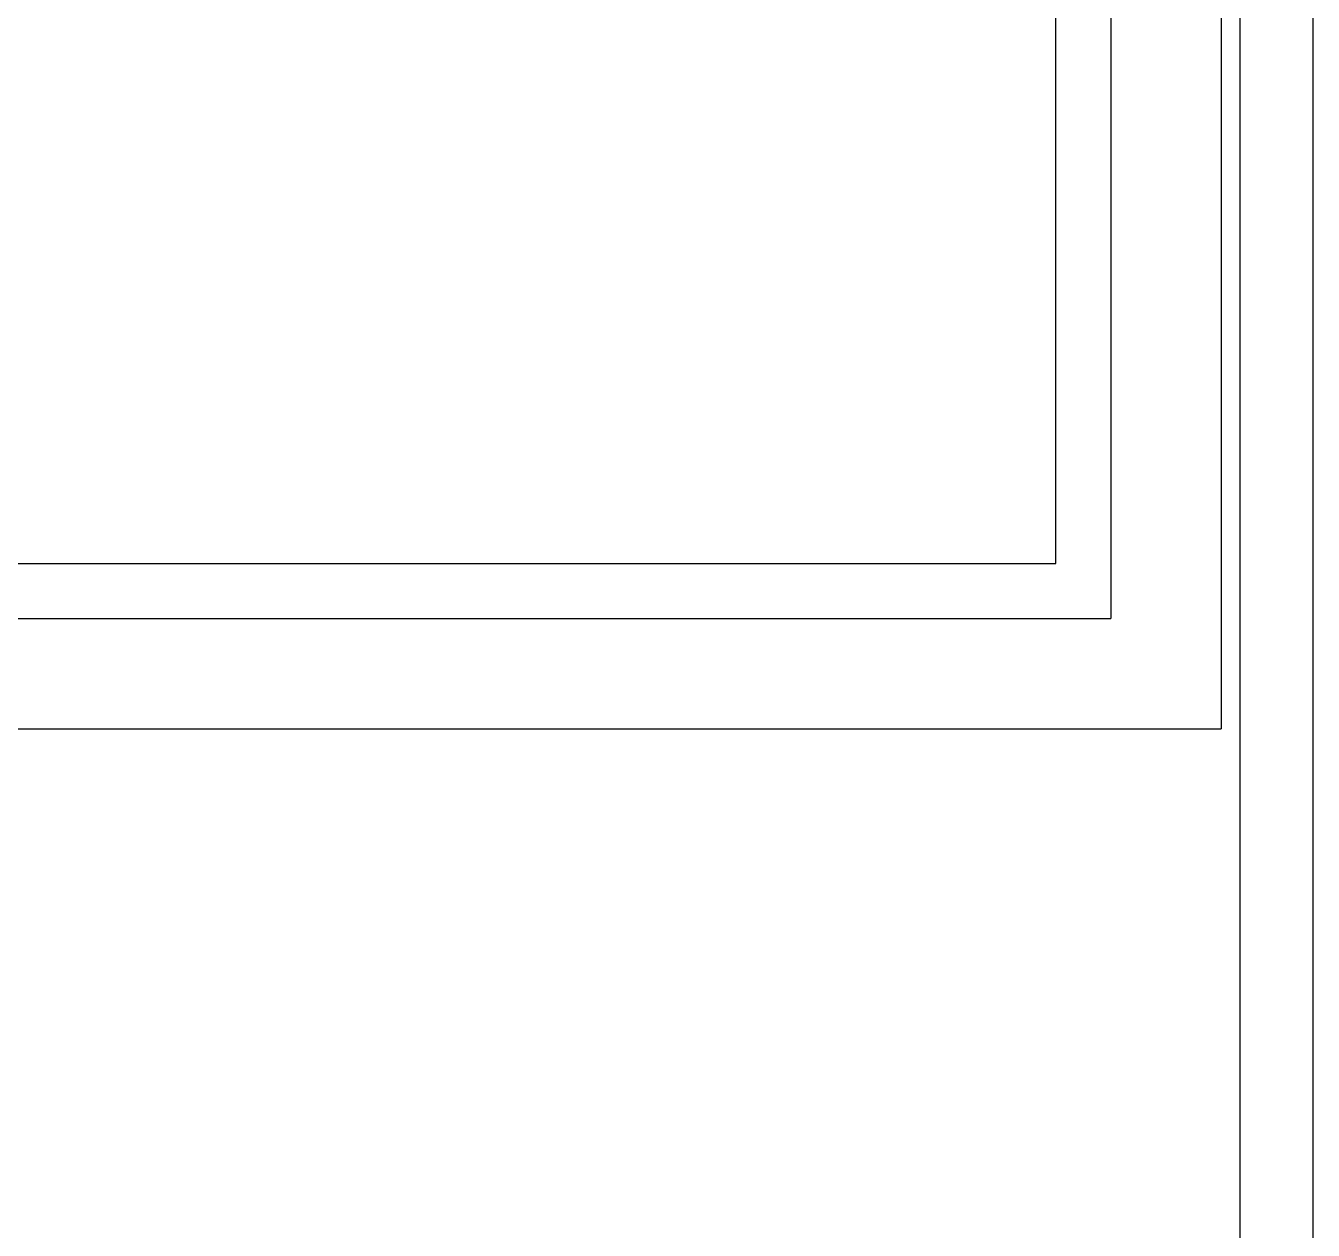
# Model space of a CAD drawing. Header units: millimetres. Extents: x -27671 to 122165, y 825 to 42056.
# Drawn here: x 55953.5 to 56022, y 18987.4 to 19051.5 of the extents above; entities that cross this region are included whole.
import ezdxf

# ---------------------------------------------------------------- set-up
doc = ezdxf.new("R2010")
doc.units = ezdxf.units.MM
doc.header["$LTSCALE"] = 100
doc.header["$MEASUREMENT"] = 0
doc.layers.get('0').update_dxf_attribs({"linetype": 'CONTINUOUS'})
doc.layers.add('ELE9', color=9, linetype='CONTINUOUS')

# ---------------------------------------------------------------- blocks, each defined once
blk = doc.blocks.new('ggtyu')
at = {"layer": 'ELE9', "color": 253, "ltscale": 0.1}
for p, q in [((56011.222, 19072.77), (56011.222, 19019.948)), ((56017.091, 19072.77), (56017.091, 19014.079))]:
    blk.add_line(p, q, dxfattribs=at)
for points in [[(56018.069, 19219.498), (56018.069, 18938.758), (56000.461, 18938.758)], [(56000.461, 18934.845), (56021.982, 18934.845), (56021.982, 19219.498)], [(55894.328, 19022.882), (56008.287, 19022.882), (56008.287, 19072.77)], [(55887.481, 19019.948), (56011.222, 19019.948)], [(55887.481, 19014.079), (56017.091, 19014.079)]]:
    blk.add_lwpolyline(points, dxfattribs=at)

msp = doc.modelspace()

# ---------------------------------------------------------------- block references
msp.add_blockref('ggtyu', (0, 0))

doc.saveas('drawing.dxf')
